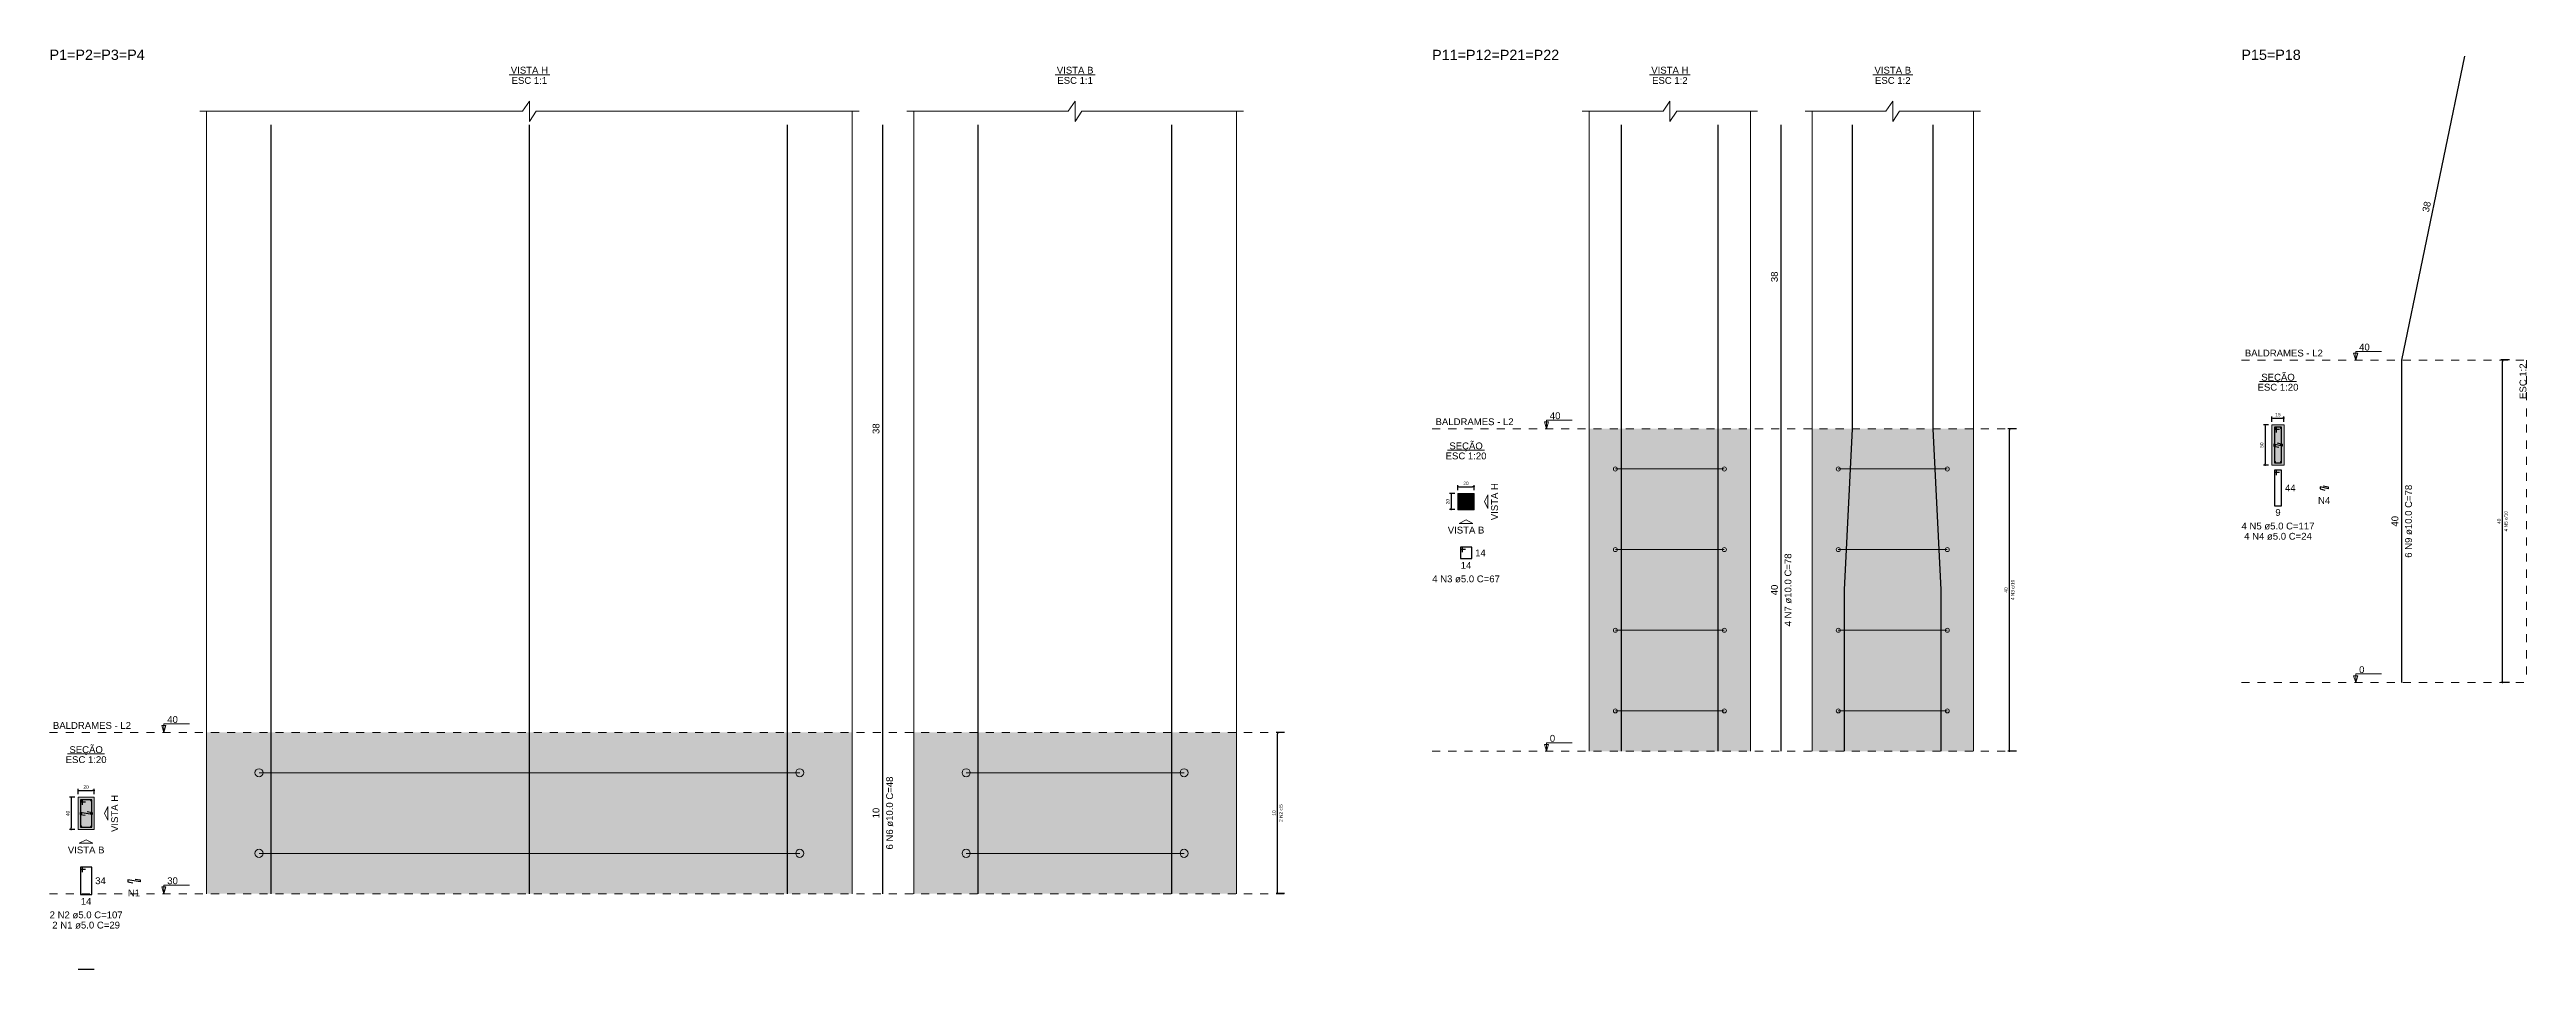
# Model space of a CAD drawing. Header units: millimetres. Extents: x 180 to 11148, y -1598 to 1045.
# Drawn here: x 1037.44 to 1068.13, y -47.31 to -35.9 of the extents above; entities that cross this region are included whole.
import ezdxf

# ---------------------------------------------------------------- set-up
doc = ezdxf.new("R2010")
doc.units = ezdxf.units.MM
doc.header["$MEASUREMENT"] = 0
doc.linetypes.add('DOT2', pattern=[3.175, 0, -3.175])
for name, color, linetype, lineweight in [('Descrição da armadura', 7, 'Continuous', 5), ('DT-Barras na forma', 2, 'Continuous', 30), ('DT-Barras no corte', 5, 'Continuous', 5), ('DT-Barras rebatidas', 2, 'Continuous', 30), ('DT-Cotas', 9, 'Continuous', 5), ('DT-Estribos na forma', 5, 'Continuous', 5), ('DT-Forma', 5, 'Continuous', 5), ('DT-Hachura seção pilares', 252, 'Continuous', 5), ('DT-Hachura vista pilares', 252, 'Continuous', 5), ('DT-Pontilhado', 9, 'DOT2', 5), ('DT-Textos', 7, 'Continuous', 5), ('DT-Título', 3, 'Continuous', 20), ('Textos armaduras', 7, 'Continuous', 5)]:
    doc.layers.add(name, color=color, linetype=linetype, lineweight=lineweight)
doc.styles.add('Arial', font='arial.ttf')
doc.dimstyles.new('UM_1.000000', dxfattribs={"dimtxt": 0.18, "dimasz": 0.1, "dimexe": 0.1, "dimexo": 0.2, "dimgap": 0, "dimtad": 1, "dimtih": 1, "dimtoh": 1, "dimdec": 1, "dimzin": 0, "dimdsep": 46, "dimtxsty": 'Standard', "dimcen": 0.09, "dimdle": 0.1, "dimadec": 1, "dimazin": 2, "dimtfac": 1, "dimtdec": 4, "dimtofl": 0, "dimtmove": 0, "dimatfit": 3, "dimfxl": 1, "dimtolj": 1, "dimarcsym": 0})
doc.dimstyles.new('UM_2.000000', dxfattribs={"dimtxt": 0.18, "dimasz": 0.1, "dimexe": 0.1, "dimexo": 0.2, "dimgap": 0, "dimtad": 1, "dimtih": 1, "dimtoh": 1, "dimdec": 1, "dimlfac": 2, "dimzin": 0, "dimdsep": 46, "dimtxsty": 'Standard', "dimcen": 0.09, "dimdle": 0.1, "dimadec": 1, "dimazin": 2, "dimtfac": 1, "dimtdec": 4, "dimtofl": 0, "dimtmove": 0, "dimatfit": 3, "dimfxl": 1, "dimtolj": 1, "dimarcsym": 0})
doc.dimstyles.new('UM_20.000000', dxfattribs={"dimtxt": 0.18, "dimasz": 0.1, "dimexe": 0.1, "dimexo": 0.2, "dimgap": 0, "dimtad": 1, "dimtih": 1, "dimtoh": 1, "dimdec": 1, "dimlfac": 20, "dimzin": 0, "dimdsep": 46, "dimtxsty": 'Standard', "dimcen": 0.09, "dimdle": 0.1, "dimadec": 1, "dimazin": 2, "dimtfac": 1, "dimtdec": 4, "dimtofl": 0, "dimtmove": 0, "dimatfit": 3, "dimfxl": 1, "dimtolj": 1, "dimarcsym": 0})

# ---------------------------------------------------------------- blocks, each defined once
blk = doc.blocks.new('_Dot')
at = {"color": 0, "linetype": 'ByBlock', "lineweight": -2}
blk.add_line((-0.5, 0), (-1, 0), dxfattribs=at)
at = {"color": 0, "linetype": 'ByBlock', "const_width": 0.5}
blk.add_lwpolyline([(-0.25, 0, 1), (0.25, 0, 1)], format="xyb", close=True, dxfattribs=at)
blk = doc.blocks.new('*D866')
at = {"layer": 'Defpoints', "color": 0, "transparency": 16777216}
for p in [(1026.48, -1.53), (1026.06, -3.53), (1026.48, -3.53)]:
    blk.add_point(p, dxfattribs=at)
at = {"layer": 'DT-Cotas', "color": 0, "lineweight": -2, "transparency": 16777216}
for p, q in [((1026.28, -1.53), (1025.96, -1.53)), ((1026.06, -1.63), (1026.06, -3.43)), ((1026.28, -3.53), (1025.96, -3.53))]:
    blk.add_line(p, q, dxfattribs=at)
at = {"layer": 'DT-Cotas', "color": 0, "lineweight": -2, "transparency": 16777216, "xscale": 0.1000000014901161, "yscale": 0.1000000014901161, "zscale": 0.1000000014901161}
for p, rotation in [((1026.06, -1.53), 90), ((1026.06, -3.53), 270)]:
    blk.add_blockref('_Dot', p, dxfattribs=dict(at, rotation=rotation))
at = {"layer": 'DT-Cotas', "transparency": 16777216, "insert": (1025.85, -2.53), "char_height": 0.212, "attachment_point": 5, "rotation": 90, "style": 'Arial'}
blk.add_mtext('\\A1;40', dxfattribs=at)
blk = doc.blocks.new('*D867')
at = {"layer": 'Defpoints', "color": 0, "transparency": 16777216}
for p in [(1026.48, -1.53), (1027.48, -1.1), (1027.48, -1.53)]:
    blk.add_point(p, dxfattribs=at)
at = {"layer": 'DT-Cotas', "color": 0, "lineweight": -2, "transparency": 16777216}
for p, q in [((1026.48, -1.33), (1026.48, -1)), ((1026.58, -1.1), (1027.38, -1.1)), ((1027.48, -1.33), (1027.48, -1))]:
    blk.add_line(p, q, dxfattribs=at)
at = {"layer": 'DT-Cotas', "color": 0, "lineweight": -2, "transparency": 16777216, "xscale": 0.1000000014901161, "yscale": 0.1000000014901161, "zscale": 0.1000000014901161, "rotation": 180}
blk.add_blockref('_Dot', (1026.48, -1.1), dxfattribs=at)
at = {"layer": 'DT-Cotas', "color": 0, "lineweight": -2, "transparency": 16777216, "xscale": 0.1000000014901161, "yscale": 0.1000000014901161, "zscale": 0.1000000014901161}
blk.add_blockref('_Dot', (1027.48, -1.1), dxfattribs=at)
at = {"layer": 'DT-Cotas', "transparency": 16777216, "insert": (1026.98, -0.89), "char_height": 0.212, "attachment_point": 5, "rotation": 0.0057, "style": 'Arial'}
blk.add_mtext('\\A1;20', dxfattribs=at)
blk = doc.blocks.new('*D864')
at = {"layer": 'Defpoints', "color": 0, "transparency": 16777216}
for p in [(1100.8, 2.5), (1101.43, 2.5), (1101.43, -7.5)]:
    blk.add_point(p, dxfattribs=at)
at = {"layer": 'DT-Cotas', "color": 0, "lineweight": -2, "transparency": 16777216}
for p, q in [((1101.23, 2.5), (1100.7, 2.5)), ((1100.8, -7.4), (1100.8, 2.4)), ((1101.23, -7.5), (1100.7, -7.5))]:
    blk.add_line(p, q, dxfattribs=at)
at = {"layer": 'DT-Cotas', "color": 0, "lineweight": -2, "transparency": 16777216, "xscale": 0.1000000014901161, "yscale": 0.1000000014901161, "zscale": 0.1000000014901161}
for p, rotation in [((1100.8, 2.5), 90), ((1100.8, -7.5), 270)]:
    blk.add_blockref('_Dot', p, dxfattribs=dict(at, rotation=rotation))
blk = doc.blocks.new('*D865')
at = {"layer": 'Defpoints', "color": 0, "transparency": 16777216}
for p in [(1100.8, 2.5), (1101.43, 2.5), (1101.43, -7.5)]:
    blk.add_point(p, dxfattribs=at)
at = {"layer": 'DT-Cotas', "color": 0, "lineweight": -2, "transparency": 16777216}
for p, q in [((1101.23, 2.5), (1100.7, 2.5)), ((1100.8, -7.4), (1100.8, 2.4)), ((1101.23, -7.5), (1100.7, -7.5))]:
    blk.add_line(p, q, dxfattribs=at)
at = {"layer": 'DT-Cotas', "color": 0, "lineweight": -2, "transparency": 16777216, "xscale": 0.1000000014901161, "yscale": 0.1000000014901161, "zscale": 0.1000000014901161}
for p, rotation in [((1100.8, 2.5), 90), ((1100.8, -7.5), 270)]:
    blk.add_blockref('_Dot', p, dxfattribs=dict(at, rotation=rotation))
blk = doc.blocks.new('*D869')
at = {"layer": 'Defpoints', "color": 0, "transparency": 16777216}
for p in [(1103.53, 17.31), (1103.11, 16.31), (1103.53, 16.31)]:
    blk.add_point(p, dxfattribs=at)
at = {"layer": 'DT-Cotas', "color": 0, "lineweight": -2, "transparency": 16777216}
for p, q in [((1103.33, 17.31), (1103.01, 17.31)), ((1103.11, 17.21), (1103.11, 16.41)), ((1103.33, 16.31), (1103.01, 16.31))]:
    blk.add_line(p, q, dxfattribs=at)
at = {"layer": 'DT-Cotas', "color": 0, "lineweight": -2, "transparency": 16777216, "xscale": 0.1000000014901161, "yscale": 0.1000000014901161, "zscale": 0.1000000014901161}
for p, rotation in [((1103.11, 17.31), 90), ((1103.11, 16.31), 270)]:
    blk.add_blockref('_Dot', p, dxfattribs=dict(at, rotation=rotation))
at = {"layer": 'DT-Cotas', "transparency": 16777216, "insert": (1102.9, 16.81), "char_height": 0.212, "attachment_point": 5, "rotation": 90, "style": 'Arial'}
blk.add_mtext('\\A1;20', dxfattribs=at)
blk = doc.blocks.new('*D870')
at = {"layer": 'Defpoints', "color": 0, "transparency": 16777216}
for p in [(1103.53, 17.31), (1104.53, 17.73), (1104.53, 17.31)]:
    blk.add_point(p, dxfattribs=at)
at = {"layer": 'DT-Cotas', "color": 0, "lineweight": -2, "transparency": 16777216}
for p, q in [((1103.53, 17.51), (1103.53, 17.83)), ((1103.63, 17.73), (1104.43, 17.73)), ((1104.53, 17.51), (1104.53, 17.83))]:
    blk.add_line(p, q, dxfattribs=at)
at = {"layer": 'DT-Cotas', "color": 0, "lineweight": -2, "transparency": 16777216, "xscale": 0.1000000014901161, "yscale": 0.1000000014901161, "zscale": 0.1000000014901161, "rotation": 180}
blk.add_blockref('_Dot', (1103.53, 17.73), dxfattribs=at)
at = {"layer": 'DT-Cotas', "color": 0, "lineweight": -2, "transparency": 16777216, "xscale": 0.1000000014901161, "yscale": 0.1000000014901161, "zscale": 0.1000000014901161}
blk.add_blockref('_Dot', (1104.53, 17.73), dxfattribs=at)
at = {"layer": 'DT-Cotas', "transparency": 16777216, "insert": (1104.03, 17.94), "char_height": 0.212, "attachment_point": 5, "rotation": 0.0057, "style": 'Arial'}
blk.add_mtext('\\A1;20', dxfattribs=at)
blk = doc.blocks.new('*D871')
at = {"layer": 'Defpoints', "color": 0, "transparency": 16777216}
for p in [(1137.7, 21.33), (1138.33, 21.33), (1138.33, 1.33)]:
    blk.add_point(p, dxfattribs=at)
at = {"layer": 'DT-Cotas', "color": 0, "lineweight": -2, "transparency": 16777216}
for p, q in [((1138.13, 21.33), (1137.6, 21.33)), ((1137.7, 1.43), (1137.7, 21.23)), ((1138.13, 1.33), (1137.6, 1.33))]:
    blk.add_line(p, q, dxfattribs=at)
at = {"layer": 'DT-Cotas', "color": 0, "lineweight": -2, "transparency": 16777216, "xscale": 0.1000000014901161, "yscale": 0.1000000014901161, "zscale": 0.1000000014901161}
for p, rotation in [((1137.7, 21.33), 90), ((1137.7, 1.33), 270)]:
    blk.add_blockref('_Dot', p, dxfattribs=dict(at, rotation=rotation))
blk = doc.blocks.new('*D873')
at = {"layer": 'Defpoints', "color": 0, "transparency": 16777216}
for p in [(1140.52, 21.56), (1140.1, 19.06), (1140.52, 19.06)]:
    blk.add_point(p, dxfattribs=at)
at = {"layer": 'DT-Cotas', "color": 0, "lineweight": -2, "transparency": 16777216}
for p, q in [((1140.32, 21.56), (1140, 21.56)), ((1140.1, 21.46), (1140.1, 19.16)), ((1140.32, 19.06), (1140, 19.06))]:
    blk.add_line(p, q, dxfattribs=at)
at = {"layer": 'DT-Cotas', "color": 0, "lineweight": -2, "transparency": 16777216, "xscale": 0.1000000014901161, "yscale": 0.1000000014901161, "zscale": 0.1000000014901161}
for p, rotation in [((1140.1, 21.56), 90), ((1140.1, 19.06), 270)]:
    blk.add_blockref('_Dot', p, dxfattribs=dict(at, rotation=rotation))
at = {"layer": 'DT-Cotas', "transparency": 16777216, "insert": (1139.89, 20.31), "char_height": 0.212, "attachment_point": 5, "rotation": 90, "style": 'Arial'}
blk.add_mtext('\\A1;50', dxfattribs=at)
blk = doc.blocks.new('*D874')
at = {"layer": 'Defpoints', "color": 0, "transparency": 16777216}
for p in [(1140.52, 21.56), (1141.27, 21.99), (1141.27, 21.56)]:
    blk.add_point(p, dxfattribs=at)
at = {"layer": 'DT-Cotas', "color": 0, "lineweight": -2, "transparency": 16777216}
for p, q in [((1140.52, 21.76), (1140.52, 22.09)), ((1140.62, 21.99), (1141.17, 21.99)), ((1141.27, 21.76), (1141.27, 22.09))]:
    blk.add_line(p, q, dxfattribs=at)
at = {"layer": 'DT-Cotas', "color": 0, "lineweight": -2, "transparency": 16777216, "xscale": 0.1000000014901161, "yscale": 0.1000000014901161, "zscale": 0.1000000014901161, "rotation": 180}
blk.add_blockref('_Dot', (1140.52, 21.99), dxfattribs=at)
at = {"layer": 'DT-Cotas', "color": 0, "lineweight": -2, "transparency": 16777216, "xscale": 0.1000000014901161, "yscale": 0.1000000014901161, "zscale": 0.1000000014901161}
blk.add_blockref('_Dot', (1141.27, 21.99), dxfattribs=at)
at = {"layer": 'DT-Cotas', "transparency": 16777216, "insert": (1140.9, 22.2), "char_height": 0.212, "attachment_point": 5, "rotation": 0.0057, "style": 'Arial'}
blk.add_mtext('\\A1;15', dxfattribs=at)
blk = doc.blocks.new('*D875')
at = {"layer": 'Defpoints', "color": 0, "transparency": 16777216}
for p in [(1154.81, 25.59), (1155.44, 25.59), (1155.44, 5.59)]:
    blk.add_point(p, dxfattribs=at)
at = {"layer": 'DT-Cotas', "color": 0, "lineweight": -2, "transparency": 16777216}
for p, q in [((1155.24, 25.59), (1154.71, 25.59)), ((1154.81, 5.69), (1154.81, 25.49)), ((1155.24, 5.59), (1154.71, 5.59))]:
    blk.add_line(p, q, dxfattribs=at)
at = {"layer": 'DT-Cotas', "color": 0, "lineweight": -2, "transparency": 16777216, "xscale": 0.1000000014901161, "yscale": 0.1000000014901161, "zscale": 0.1000000014901161}
for p, rotation in [((1154.81, 25.59), 90), ((1154.81, 5.59), 270)]:
    blk.add_blockref('_Dot', p, dxfattribs=dict(at, rotation=rotation))
blk = doc.blocks.new('*D876')
at = {"layer": 'Defpoints', "color": 0, "transparency": 16777216}
for p in [(1154.81, 25.59), (1155.44, 25.59), (1155.44, 5.59)]:
    blk.add_point(p, dxfattribs=at)
at = {"layer": 'DT-Cotas', "color": 0, "lineweight": -2, "transparency": 16777216}
for p, q in [((1155.24, 25.59), (1154.71, 25.59)), ((1154.81, 5.69), (1154.81, 25.49)), ((1155.24, 5.59), (1154.71, 5.59))]:
    blk.add_line(p, q, dxfattribs=at)
at = {"layer": 'DT-Cotas', "color": 0, "lineweight": -2, "transparency": 16777216, "xscale": 0.1000000014901161, "yscale": 0.1000000014901161, "zscale": 0.1000000014901161}
for p, rotation in [((1154.81, 25.59), 90), ((1154.81, 5.59), 270)]:
    blk.add_blockref('_Dot', p, dxfattribs=dict(at, rotation=rotation))
blk = doc.blocks.new('A$Cabc83545')
at = {"layer": 'DT-Hachura seção pilares', "linetype": 'Continuous'}
blk.add_hatch(color=256, dxfattribs=at).paths.add_polyline_path([(4.0347, 6.1478), (4.0347, 6.1478), (5.0347, 6.1478), (5.0347, 8.1478), (4.0347, 8.1478), (4.0347, 6.1478)])
at = {"layer": 'DT-Hachura vista pilares', "linetype": 'Continuous'}
for points in [[(11.9955, 2.172), (11.9955, 12.172), (51.9955, 12.172), (51.9955, 2.172), (11.9955, 2.172)], [(55.8079, 2.172), (55.8079, 12.172), (75.8079, 12.172), (75.8079, 2.172), (55.8079, 2.172)]]:
    blk.add_hatch(color=256, dxfattribs=at).paths.add_polyline_path(points)
at = {"layer": 'DT-Barras na forma'}
for points in [[(15.9955, 2.172), (15.9955, 12.172), (15.9955, 49.8405)], [(31.9955, 2.172), (31.9955, 12.172), (31.9955, 49.8405)], [(47.9955, 2.172), (47.9955, 12.172), (47.9955, 49.8405)], [(59.8079, 2.172), (59.8079, 12.172), (59.8079, 49.8405)], [(71.8079, 2.172), (71.8079, 12.172), (71.8079, 49.8405)], [(4.3097, 7.6853), (4.3097, 7.9978), (4.1847, 7.9978), (4.1847, 6.2978), (4.8847, 6.2978), (4.8847, 7.9978), (4.1847, 7.9978), (4.1847, 7.8728), (4.4972, 7.8728)], [(4.6015, 7.2617), (4.9097, 7.2103), (4.9097, 7.0853), (4.1597, 7.2103), (4.1597, 7.0853), (4.468, 7.0339)]]:
    blk.add_lwpolyline(points, dxfattribs=at)
at = {"layer": 'DT-Barras no corte'}
for centre in [(4.2347, 7.9478), (4.8347, 7.9478), (4.2347, 7.1478), (4.2347, 6.3478), (4.8347, 7.1478), (4.8347, 6.3478)]:
    blk.add_circle(centre, 0.025, dxfattribs=at)
at = {"layer": 'DT-Barras rebatidas'}
for p, q in [((53.9017, 12.172), (53.9017, 49.8405)), ((53.9017, 2.172), (53.9017, 12.172)), ((4.3097, 3.818), (4.1847, 3.818)), ((4.1847, 3.818), (4.1847, 2.118)), ((4.8847, 3.818), (4.1847, 3.818)), ((4.1847, 3.818), (4.1847, 3.693)), ((4.1847, 3.693), (4.4972, 3.693)), ((4.3097, 3.5055), (4.3097, 3.818)), ((4.8847, 2.118), (4.8847, 3.818)), ((7.5658, 3.0819), (7.874, 3.0305)), ((4.1847, 2.118), (4.8847, 2.118)), ((7.874, 2.9055), (7.124, 3.0305)), ((7.124, 3.0305), (7.124, 2.9055)), ((7.124, 2.9055), (7.4323, 2.8541)), ((7.874, 3.0305), (7.874, 2.9055))]:
    blk.add_line(p, q, dxfattribs=at)
at = {"layer": 'DT-Cotas'}
for points in [[(11.5719, 50.6877), (31.5719, 50.6877), (31.9955, 51.3231), (31.9955, 50.0523), (32.4191, 50.6877), (52.4191, 50.6877)], [(55.3843, 50.6877), (65.3843, 50.6877), (65.8079, 51.3231), (65.8079, 50.0523), (66.2315, 50.6877), (76.2315, 50.6877)]]:
    blk.add_lwpolyline(points, dxfattribs=at)
at = {"layer": 'DT-Estribos na forma'}
for p, q in [((15.2455, 9.672), (48.7455, 9.672)), ((59.0579, 9.672), (72.5579, 9.672)), ((15.2455, 4.672), (48.7455, 4.672)), ((59.0579, 4.672), (72.5579, 4.672))]:
    blk.add_line(p, q, dxfattribs=at)
for centre in [(15.2455, 9.672), (48.7455, 9.672), (59.0579, 9.672), (72.5579, 9.672), (15.2455, 4.672), (48.7455, 4.672), (59.0579, 4.672), (72.5579, 4.672)]:
    blk.add_circle(centre, 0.25, dxfattribs=at)
at = {"layer": 'DT-Forma'}
for p, q in [((11.9955, 12.172), (11.9955, 50.6877)), ((51.9955, 12.172), (51.9955, 50.6877)), ((55.8079, 12.172), (55.8079, 50.6877)), ((75.8079, 12.172), (75.8079, 50.6877)), ((11.9955, 2.172), (11.9955, 12.172)), ((51.9955, 2.172), (51.9955, 12.172)), ((55.8079, 2.172), (55.8079, 12.172)), ((75.8079, 2.172), (75.8079, 12.172))]:
    blk.add_line(p, q, dxfattribs=at)
blk.add_lwpolyline([(4.0347, 6.1478), (5.0347, 6.1478), (5.0347, 8.1478), (4.0347, 8.1478), (4.0347, 6.1478)], close=True, dxfattribs=at)
at = {"layer": 'DT-Pontilhado', "ltscale": 0.05}
for p, q in [((2.2674, 12.172), (78.9849, 12.172)), ((2.2674, 2.172), (78.9849, 2.172))]:
    blk.add_line(p, q, dxfattribs=at)
at = {"layer": 'DT-Textos'}
for p, q in [((30.7358, 52.954), (33.2552, 52.954)), ((64.5646, 52.954), (67.0513, 52.954)), ((3.3903, 10.8377), (5.6792, 10.8377))]:
    blk.add_line(p, q, dxfattribs=at)
for points in [[(9.348, 12.172), (9.4751, 12.5956), (9.2209, 12.5956), (9.348, 12.172), (9.348, 12.7015), (10.9365, 12.7015)], [(9.348, 2.172), (9.4751, 2.5956), (9.2209, 2.5956), (9.348, 2.172), (9.348, 2.7015), (10.9365, 2.7015)]]:
    blk.add_lwpolyline(points, dxfattribs=at)
for points in [[(5.8819, 7.1478), (5.8819, 6.7242), (5.6701, 7.1478), (5.8819, 7.5714), (5.8819, 7.1478)], [(4.5347, 5.3006), (4.1111, 5.3006), (4.5347, 5.5124), (4.9583, 5.3006), (4.5347, 5.3006)]]:
    blk.add_lwpolyline(points, close=True, dxfattribs=at)
at = {"layer": 'Descrição da armadura', "linetype": 'Continuous', "attachment_point": 8, "rotation": 90, "line_spacing_factor": 0.798, "style": 'Arial'}
for s, insert, char_height, width in [('6 N6 ø10.0 C=48', (54.5371, 7.172), 0.4236, 9.069495), ('2 N2 c/5', (78.6672, 7.172), 0.2118, 2.209436)]:
    blk.add_mtext(s, dxfattribs=dict(at, insert=insert, char_height=char_height, width=width))
at = {"layer": 'Descrição da armadura', "linetype": 'Continuous', "char_height": 0.4236, "attachment_point": 8, "line_spacing_factor": 0.798, "style": 'Arial'}
for s, insert, width in [('N1', (7.499, 2.0069), 1.516797), ('2 N2 ø5.0 C=107', (4.5347, 0.6354), 9.069495), ('2 N1 ø5.0 C=29', (4.5347, 0), 7.832061)]:
    blk.add_mtext(s, dxfattribs=dict(at, insert=insert, width=width))
at = {"layer": 'DT-Cotas', "linetype": 'Continuous', "insert": (78.2436, 7.172), "char_height": 0.2118, "width": 0.659905, "attachment_point": 8, "rotation": 90, "line_spacing_factor": 0.798, "style": 'Arial'}
blk.add_mtext('10', dxfattribs=at)
at = {"layer": 'DT-Textos', "linetype": 'Continuous', "char_height": 0.4236, "line_spacing_factor": 0.798, "style": 'Arial'}
for s, insert, width, attachment_point in [('VISTA H', (31.9955, 53.0175), 4.298326, 8), ('ESC 1:1', (31.9955, 52.3821), 4.115407, 8), ('VISTA B', (65.8079, 53.0175), 4.237353, 8), ('ESC 1:1', (65.8079, 52.3821), 4.115407, 8), ('BALDRAMES - L2', (2.4792, 12.3838), 9.02778, 7), ('SEÇÃO', (4.5344, 10.7611), 3.868817, 8), ('ESC 1:20', (4.5347, 10.2658), 4.729993, 8), ('VISTA B', (4.5347, 4.6652), 4.237353, 8)]:
    blk.add_mtext(s, dxfattribs=dict(at, insert=insert, width=width, attachment_point=attachment_point))
at = {"layer": 'DT-Textos', "char_height": 0.4236, "width": 1.229172, "attachment_point": 7, "line_spacing_factor": 0.798, "style": 'Arial'}
for s, insert in [('40', (9.5598, 12.7544)), ('30', (9.5598, 2.7544))]:
    blk.add_mtext(s, dxfattribs=dict(at, insert=insert))
at = {"layer": 'DT-Textos', "linetype": 'Continuous', "insert": (6.5173, 7.1478), "char_height": 0.4236, "width": 4.298326, "attachment_point": 8, "rotation": 90, "line_spacing_factor": 0.798, "style": 'Arial'}
blk.add_mtext('VISTA H', dxfattribs=at)
at = {"layer": 'DT-Título', "linetype": 'Continuous', "insert": (2.2674, 53.8647), "char_height": 0.6354, "width": 12.237765, "attachment_point": 7, "line_spacing_factor": 0.798, "style": 'Arial'}
blk.add_mtext('P1=P2=P3=P4', dxfattribs=at)
at = {"layer": 'Textos armaduras', "linetype": 'Continuous', "char_height": 0.4236, "width": 1.31981, "attachment_point": 7, "rotation": 90, "line_spacing_factor": 0.798, "style": 'Arial'}
for s, insert in [('38', (53.6899, 30.6763)), ('10', (53.6899, 6.842))]:
    blk.add_mtext(s, dxfattribs=dict(at, insert=insert))
at = {"layer": 'Textos armaduras', "linetype": 'Continuous', "char_height": 0.4236, "width": 1.31981, "attachment_point": 7, "line_spacing_factor": 0.798, "style": 'Arial'}
for s, insert in [('34', (5.0965, 2.7562)), ('14', (4.2048, 1.4826))]:
    blk.add_mtext(s, dxfattribs=dict(at, insert=insert))
at = {"layer": 'DT-Cotas'}
for override, picture, middle in [({"dimtxt": 0.4236, "dimasz": 0.1, "dimexe": 0.1, "dimexo": 0.2, "dimtad": 1, "dimtih": 0, "dimtoh": 0, "dimdec": 1, "dimlfac": 1, "dimzin": 8, "dimtxsty": 'Arial', "dimblk": 'Dot', "dimblk1": 'Dot', "dimblk2": 'Dot', "dimsah": 1, "dimdle": 0.1, "dimse1": 0, "dimse2": 0, "dimclrt": 256, "dimadec": 1, "dimazin": 3, "dimtmove": 2, "dimldrblk": 'Dot'}, '*D865', (77.9259, 7.172)), ({"dimtxt": 0.2118, "dimasz": 0.1, "dimexe": 0.1, "dimexo": 0.2, "dimtad": 1, "dimtih": 0, "dimtoh": 0, "dimdec": 1, "dimlfac": 1, "dimzin": 8, "dimtxsty": 'Arial', "dimblk": 'Dot', "dimblk1": 'Dot', "dimblk2": 'Dot', "dimsah": 1, "dimdle": 0.1, "dimse1": 0, "dimse2": 0, "dimclrt": 256, "dimadec": 1, "dimazin": 3, "dimtmove": 2, "dimldrblk": 'Dot'}, '*D864', (78.1377, 7.172))]:
    dim = blk.add_linear_dim(base=(78.3495, 12.172), p1=(78.9849, 2.172), p2=(78.9849, 12.172), angle=90, text=' ', dimstyle='UM_1.000000', override=override, dxfattribs=at)
    dim.commit()
    dim.dimension.update_dxf_attribs({"geometry": picture, "text_midpoint": middle, "dimtype": 128, "text_rotation": 90, "insert": (-1022.4466, 9.6761)})
dim = blk.add_linear_dim(base=(3.6111, 6.1478), p1=(4.0347, 8.1478), p2=(4.0347, 6.1478), angle=90, dimstyle='UM_20.000000', override={"dimtxt": 0.2118, "dimasz": 0.1, "dimexe": 0.1, "dimexo": 0.2, "dimtad": 1, "dimtih": 0, "dimtoh": 0, "dimdec": 1, "dimlfac": 20, "dimzin": 8, "dimtxsty": 'Arial', "dimblk": 'Dot', "dimblk1": 'Dot', "dimblk2": 'Dot', "dimsah": 1, "dimdle": 0.1, "dimse1": 0, "dimse2": 0, "dimclrt": 256, "dimadec": 1, "dimazin": 3, "dimtmove": 2, "dimldrblk": 'Dot'}, dxfattribs=at)
dim.commit()
dim.dimension.update_dxf_attribs({"geometry": '*D866', "text_midpoint": (3.3993, 7.1478), "dimtype": 128, "text_rotation": 90, "insert": (-1022.4466, 9.6761)})
dim = blk.add_linear_dim(base=(5.0347, 8.5714), p1=(4.0347, 8.1478), p2=(5.0347, 8.1478), dimstyle='UM_20.000000', override={"dimtxt": 0.2118, "dimasz": 0.1, "dimexe": 0.1, "dimexo": 0.2, "dimtad": 1, "dimtih": 0, "dimtoh": 0, "dimdec": 1, "dimlfac": 20, "dimzin": 8, "dimtxsty": 'Arial', "dimblk": 'Dot', "dimblk1": 'Dot', "dimblk2": 'Dot', "dimsah": 1, "dimdle": 0.1, "dimse1": 0, "dimse2": 0, "dimclrt": 256, "dimadec": 1, "dimazin": 3, "dimtmove": 2, "dimldrblk": 'Dot'}, dxfattribs=at)
dim.commit()
dim.dimension.update_dxf_attribs({"geometry": '*D867', "text_midpoint": (4.5347, 8.7832), "dimtype": 128, "text_rotation": 0.00573, "insert": (-1022.4466, 9.6761)})
blk = doc.blocks.new('A$C3b2ab485')
at = {"layer": 'DT-Hachura seção pilares', "linetype": 'Continuous'}
blk.add_hatch(color=256, dxfattribs=at).paths.add_polyline_path([(3.7048, 15.0008), (3.7048, 15.0008), (4.7048, 15.0008), (4.7048, 16.0008), (3.7048, 16.0008), (3.7048, 15.0008)])
at = {"layer": 'DT-Hachura vista pilares', "linetype": 'Continuous'}
for points in [[(11.8305, 0.025), (11.8305, 20.025), (21.8305, 20.025), (21.8305, 0.025), (11.8305, 0.025)], [(25.6429, 0.025), (25.6429, 20.025), (35.6429, 20.025), (35.6429, 0.025), (25.6429, 0.025)]]:
    blk.add_hatch(color=256, dxfattribs=at).paths.add_polyline_path(points)
at = {"layer": 'DT-Barras na forma'}
for points in [[(13.8305, 0.025), (13.8305, 10.025), (13.8305, 20.025), (13.8305, 38.8593)], [(19.8305, 0.025), (19.8305, 10.025), (19.8305, 20.025), (19.8305, 38.8593)], [(27.6429, 0.025), (27.6429, 10.025), (28.1429, 20.025), (28.1429, 38.8593)], [(33.6429, 0.025), (33.6429, 10.025), (33.1429, 20.025), (33.1429, 38.8593)], [(3.9798, 15.5383), (3.9798, 15.8508), (3.8548, 15.8508), (3.8548, 15.1508), (4.5548, 15.1508), (4.5548, 15.8508), (3.8548, 15.8508), (3.8548, 15.7258), (4.1673, 15.7258)]]:
    blk.add_lwpolyline(points, dxfattribs=at)
at = {"layer": 'DT-Barras no corte'}
for centre in [(3.9048, 15.8008), (4.5048, 15.8008), (3.9048, 15.2008), (4.5048, 15.2008)]:
    blk.add_circle(centre, 0.025, dxfattribs=at)
at = {"layer": 'DT-Barras rebatidas'}
for p, q in [((23.7367, 20.025), (23.7367, 38.8593)), ((23.7367, 0.025), (23.7367, 20.025)), ((3.9798, 12.671), (3.8548, 12.671)), ((3.8548, 12.671), (3.8548, 11.971)), ((4.5548, 12.671), (3.8548, 12.671)), ((3.8548, 12.671), (3.8548, 12.546)), ((3.8548, 12.546), (4.1673, 12.546)), ((3.9798, 12.3585), (3.9798, 12.671)), ((4.5548, 11.971), (4.5548, 12.671)), ((3.8548, 11.971), (4.5548, 11.971))]:
    blk.add_line(p, q, dxfattribs=at)
at = {"layer": 'DT-Cotas'}
for points in [[(11.4069, 39.7065), (16.4069, 39.7065), (16.8305, 40.3419), (16.8305, 39.0711), (17.2541, 39.7065), (22.2541, 39.7065)], [(25.2193, 39.7065), (30.2193, 39.7065), (30.6429, 40.3419), (30.6429, 39.0711), (31.0665, 39.7065), (36.0665, 39.7065)]]:
    blk.add_lwpolyline(points, dxfattribs=at)
at = {"layer": 'DT-Estribos na forma'}
for p, q in [((13.4555, 17.525), (20.2055, 17.525)), ((27.2679, 17.525), (34.0179, 17.525)), ((13.4555, 12.525), (20.2055, 12.525)), ((27.2679, 12.525), (34.0179, 12.525)), ((13.4555, 7.525), (20.2055, 7.525)), ((27.2679, 7.525), (34.0179, 7.525)), ((13.4555, 2.525), (20.2055, 2.525)), ((27.2679, 2.525), (34.0179, 2.525))]:
    blk.add_line(p, q, dxfattribs=at)
for centre in [(13.4555, 17.525), (20.2055, 17.525), (27.2679, 17.525), (34.0179, 17.525), (13.4555, 12.525), (20.2055, 12.525), (27.2679, 12.525), (34.0179, 12.525), (13.4555, 7.525), (20.2055, 7.525), (27.2679, 7.525), (34.0179, 7.525), (13.4555, 2.525), (20.2055, 2.525), (27.2679, 2.525), (34.0179, 2.525)]:
    blk.add_circle(centre, 0.125, dxfattribs=at)
at = {"layer": 'DT-Forma'}
for p, q in [((11.8305, 20.025), (11.8305, 39.7065)), ((21.8305, 20.025), (21.8305, 39.7065)), ((25.6429, 20.025), (25.6429, 39.7065)), ((35.6429, 20.025), (35.6429, 39.7065)), ((11.8305, 0.025), (11.8305, 20.025)), ((21.8305, 0.025), (21.8305, 20.025)), ((25.6429, 0.025), (25.6429, 20.025)), ((35.6429, 0.025), (35.6429, 20.025))]:
    blk.add_line(p, q, dxfattribs=at)
blk.add_lwpolyline([(3.7048, 15.0008), (4.7048, 15.0008), (4.7048, 16.0008), (3.7048, 16.0008), (3.7048, 15.0008)], close=True, dxfattribs=at)
at = {"layer": 'DT-Pontilhado', "ltscale": 0.05}
for p, q in [((2.1024, 20.025), (38.1845, 20.025)), ((2.1024, 0.025), (38.1845, 0.025))]:
    blk.add_line(p, q, dxfattribs=at)
at = {"layer": 'DT-Textos'}
for p, q in [((15.5708, 41.9727), (18.0903, 41.9727)), ((29.3996, 41.9727), (31.8863, 41.9727)), ((3.0604, 18.6907), (5.3492, 18.6907))]:
    blk.add_line(p, q, dxfattribs=at)
for points in [[(9.183, 20.025), (9.3101, 20.4486), (9.056, 20.4486), (9.183, 20.025), (9.183, 20.5545), (10.7715, 20.5545)], [(9.183, 0.025), (9.3101, 0.4486), (9.056, 0.4486), (9.183, 0.025), (9.183, 0.5545), (10.7715, 0.5545)]]:
    blk.add_lwpolyline(points, dxfattribs=at)
for points in [[(5.552, 15.5008), (5.552, 15.0772), (5.3402, 15.5008), (5.552, 15.9244), (5.552, 15.5008)], [(4.2048, 14.1536), (3.7812, 14.1536), (4.2048, 14.3654), (4.6284, 14.1536), (4.2048, 14.1536)]]:
    blk.add_lwpolyline(points, close=True, dxfattribs=at)
at = {"layer": 'Descrição da armadura', "linetype": 'Continuous', "insert": (4.2048, 10.4884), "char_height": 0.4236, "width": 8.40959, "attachment_point": 8, "line_spacing_factor": 0.798, "style": 'Arial'}
blk.add_mtext('4 N3 ø5.0 C=67', dxfattribs=at)
at = {"layer": 'Descrição da armadura', "linetype": 'Continuous', "attachment_point": 8, "rotation": 90, "line_spacing_factor": 0.798, "style": 'Arial'}
for s, insert, char_height, width in [('4 N7 ø10.0 C=78', (24.3721, 10.025), 0.4236, 9.069495), ('4 N3 c/10', (38.1845, 10.025), 0.2118, 2.539389)]:
    blk.add_mtext(s, dxfattribs=dict(at, insert=insert, char_height=char_height, width=width))
at = {"layer": 'DT-Cotas', "linetype": 'Continuous', "insert": (37.7609, 10.025), "char_height": 0.2118, "width": 0.659905, "attachment_point": 8, "rotation": 90, "line_spacing_factor": 0.798, "style": 'Arial'}
blk.add_mtext('40', dxfattribs=at)
at = {"layer": 'DT-Textos', "linetype": 'Continuous', "char_height": 0.4236, "line_spacing_factor": 0.798, "style": 'Arial'}
for s, insert, width, attachment_point in [('VISTA H', (16.8305, 42.0363), 4.298326, 8), ('ESC 1:2', (16.8305, 41.4009), 4.115407, 8), ('VISTA B', (30.6429, 42.0363), 4.237353, 8), ('ESC 1:2', (30.6429, 41.4009), 4.115407, 8), ('BALDRAMES - L2', (2.3142, 20.2368), 9.02778, 7), ('ESC 1:20', (4.2048, 18.1188), 4.729993, 8), ('SEÇÃO', (4.2049, 18.6149), 3.868817, 8), ('VISTA B', (4.2048, 13.5182), 4.237353, 8)]:
    blk.add_mtext(s, dxfattribs=dict(at, insert=insert, width=width, attachment_point=attachment_point))
at = {"layer": 'DT-Textos', "char_height": 0.4236, "attachment_point": 7, "line_spacing_factor": 0.798, "style": 'Arial'}
for s, insert, width in [('40', (9.3948, 20.6075), 1.229172), ('0', (9.3948, 0.6075), 0.614586)]:
    blk.add_mtext(s, dxfattribs=dict(at, insert=insert, width=width))
at = {"layer": 'DT-Textos', "linetype": 'Continuous', "insert": (6.1874, 15.5008), "char_height": 0.4236, "width": 4.298326, "attachment_point": 8, "rotation": 90, "line_spacing_factor": 0.798, "style": 'Arial'}
blk.add_mtext('VISTA H', dxfattribs=at)
at = {"layer": 'DT-Título', "linetype": 'Continuous', "insert": (2.1024, 42.8835), "char_height": 0.6354, "width": 16.335006, "attachment_point": 7, "line_spacing_factor": 0.798, "style": 'Arial'}
blk.add_mtext('P11=P12=P21=P22', dxfattribs=at)
at = {"layer": 'Textos armaduras', "linetype": 'Continuous', "char_height": 0.4236, "width": 1.31981, "attachment_point": 7, "rotation": 90, "line_spacing_factor": 0.798, "style": 'Arial'}
for s, insert in [('38', (23.5249, 29.1122)), ('40', (23.5249, 9.695))]:
    blk.add_mtext(s, dxfattribs=dict(at, insert=insert))
at = {"layer": 'Textos armaduras', "linetype": 'Continuous', "char_height": 0.4236, "width": 1.31981, "attachment_point": 7, "line_spacing_factor": 0.798, "style": 'Arial'}
for insert in [(4.7666, 12.1092), (3.8748, 11.3356)]:
    blk.add_mtext('14', dxfattribs=dict(at, insert=insert))
at = {"layer": 'DT-Cotas'}
dim = blk.add_linear_dim(base=(37.8668, 20.025), p1=(38.5022, 0.025), p2=(38.5022, 20.025), angle=90, text=' ', dimstyle='UM_2.000000', override={"dimtxt": 0.2118, "dimasz": 0.1, "dimexe": 0.1, "dimexo": 0.2, "dimtad": 1, "dimtih": 0, "dimtoh": 0, "dimdec": 1, "dimlfac": 2, "dimzin": 8, "dimtxsty": 'Arial', "dimblk": 'Dot', "dimblk1": 'Dot', "dimblk2": 'Dot', "dimsah": 1, "dimdle": 0.1, "dimse1": 0, "dimse2": 0, "dimclrt": 256, "dimadec": 1, "dimazin": 3, "dimtmove": 2, "dimldrblk": 'Dot'}, dxfattribs=at)
dim.commit()
dim.dimension.update_dxf_attribs({"geometry": '*D871', "text_midpoint": (37.655, 10.025), "dimtype": 128, "text_rotation": 90, "insert": (-1099.8291, -1.3052)})
dim = blk.add_linear_dim(base=(3.2812, 15.0008), p1=(3.7048, 16.0008), p2=(3.7048, 15.0008), angle=90, dimstyle='UM_20.000000', override={"dimtxt": 0.2118, "dimasz": 0.1, "dimexe": 0.1, "dimexo": 0.2, "dimtad": 1, "dimtih": 0, "dimtoh": 0, "dimdec": 1, "dimlfac": 20, "dimzin": 8, "dimtxsty": 'Arial', "dimblk": 'Dot', "dimblk1": 'Dot', "dimblk2": 'Dot', "dimsah": 1, "dimdle": 0.1, "dimse1": 0, "dimse2": 0, "dimclrt": 256, "dimadec": 1, "dimazin": 3, "dimtmove": 2, "dimldrblk": 'Dot'}, dxfattribs=at)
dim.commit()
dim.dimension.update_dxf_attribs({"geometry": '*D869', "text_midpoint": (3.0694, 15.5008), "dimtype": 128, "text_rotation": 90, "insert": (-1099.8291, -1.3052)})
dim = blk.add_linear_dim(base=(4.7048, 16.4244), p1=(3.7048, 16.0008), p2=(4.7048, 16.0008), dimstyle='UM_20.000000', override={"dimtxt": 0.2118, "dimasz": 0.1, "dimexe": 0.1, "dimexo": 0.2, "dimtad": 1, "dimtih": 0, "dimtoh": 0, "dimdec": 1, "dimlfac": 20, "dimzin": 8, "dimtxsty": 'Arial', "dimblk": 'Dot', "dimblk1": 'Dot', "dimblk2": 'Dot', "dimsah": 1, "dimdle": 0.1, "dimse1": 0, "dimse2": 0, "dimclrt": 256, "dimadec": 1, "dimazin": 3, "dimtmove": 2, "dimldrblk": 'Dot'}, dxfattribs=at)
dim.commit()
dim.dimension.update_dxf_attribs({"geometry": '*D870', "text_midpoint": (4.2048, 16.6362), "dimtype": 128, "text_rotation": 0.00573, "insert": (-1099.8291, -1.3052)})
blk = doc.blocks.new('A$Cb91a6074')
at = {"layer": 'DT-Hachura seção pilares', "linetype": 'Continuous'}
blk.add_hatch(color=256, dxfattribs=at).paths.add_polyline_path([(4.1597, 13.5008), (4.1597, 13.5008), (4.9097, 13.5008), (4.9097, 16.0008), (4.1597, 16.0008), (4.1597, 13.5008)])
at = {"layer": 'DT-Barras na forma'}
for points in [[(4.4347, 15.5383), (4.4347, 15.8508), (4.3097, 15.8508), (4.3097, 13.6508), (4.7597, 13.6508), (4.7597, 15.8508), (4.3097, 15.8508), (4.3097, 15.7258), (4.6222, 15.7258)], [(4.4816, 14.8891), (4.7847, 14.8133), (4.7847, 14.6883), (4.2847, 14.8133), (4.2847, 14.6883), (4.5879, 14.6125)]]:
    blk.add_lwpolyline(points, dxfattribs=at)
at = {"layer": 'DT-Barras no corte'}
for centre in [(4.3597, 15.8008), (4.7097, 15.8008), (4.3597, 14.7508), (4.7097, 14.7508), (4.3597, 13.7008), (4.7097, 13.7008)]:
    blk.add_circle(centre, 0.025, dxfattribs=at)
at = {"layer": 'DT-Barras rebatidas'}
for p, q in [((12.2073, 20.025), (16.1156, 38.8593)), ((12.2073, 0.025), (12.2073, 20.025)), ((4.4347, 13.189), (4.3097, 13.189)), ((4.3097, 13.189), (4.3097, 10.989)), ((4.7597, 13.189), (4.3097, 13.189)), ((4.3097, 13.189), (4.3097, 13.064)), ((4.3097, 13.064), (4.6222, 13.064)), ((4.4347, 12.8765), (4.4347, 13.189)), ((4.7597, 10.989), (4.7597, 13.189)), ((4.3097, 10.989), (4.7597, 10.989)), ((7.6431, 12.0265), (7.1431, 12.1515)), ((7.1431, 12.1515), (7.1431, 12.0265)), ((7.1431, 12.0265), (7.4463, 11.9507)), ((7.34, 12.2273), (7.6431, 12.1515)), ((7.6431, 12.1515), (7.6431, 12.0265))]:
    blk.add_line(p, q, dxfattribs=at)
at = {"layer": 'DT-Forma'}
blk.add_lwpolyline([(4.1597, 13.5008), (4.9097, 13.5008), (4.9097, 16.0008), (4.1597, 16.0008), (4.1597, 13.5008)], close=True, dxfattribs=at)
at = {"layer": 'DT-Pontilhado', "ltscale": 0.05}
for p, q in [((2.2674, 20.025), (19.928, 20.025)), ((19.928, 20.025), (19.928, 0.025)), ((2.2674, 0.025), (19.928, 0.025))]:
    blk.add_line(p, q, dxfattribs=at)
at = {"layer": 'DT-Textos'}
blk.add_line((3.3903, 18.6907), (5.6792, 18.6907), dxfattribs=at)
for points in [[(9.348, 20.025), (9.4751, 20.4486), (9.2209, 20.4486), (9.348, 20.025), (9.348, 20.5545), (10.9365, 20.5545)], [(9.348, 0.025), (9.4751, 0.4486), (9.2209, 0.4486), (9.348, 0.025), (9.348, 0.5545), (10.9365, 0.5545)]]:
    blk.add_lwpolyline(points, dxfattribs=at)
at = {"layer": 'Descrição da armadura', "linetype": 'Continuous', "char_height": 0.4236, "attachment_point": 8, "line_spacing_factor": 0.798, "style": 'Arial'}
for s, insert, width in [('N4', (7.3931, 11.1035), 1.516797), ('4 N5 ø5.0 C=117', (4.5347, 9.5064), 9.069495), ('4 N4 ø5.0 C=24', (4.5347, 8.871), 7.832061)]:
    blk.add_mtext(s, dxfattribs=dict(at, insert=insert, width=width))
at = {"layer": 'Descrição da armadura', "linetype": 'Continuous', "attachment_point": 8, "rotation": 90, "line_spacing_factor": 0.798, "style": 'Arial'}
for s, insert, char_height, width in [('6 N9 ø10.0 C=78', (12.8427, 10.025), 0.4236, 9.069495), ('4 N5 c/10', (18.7631, 10.025), 0.2118, 2.539389)]:
    blk.add_mtext(s, dxfattribs=dict(at, insert=insert, char_height=char_height, width=width))
at = {"layer": 'DT-Cotas', "linetype": 'Continuous', "insert": (18.3395, 10.025), "char_height": 0.2118, "width": 0.659905, "attachment_point": 8, "rotation": 90, "line_spacing_factor": 0.798, "style": 'Arial'}
blk.add_mtext('40', dxfattribs=at)
at = {"layer": 'DT-Textos', "linetype": 'Continuous', "char_height": 0.4236, "line_spacing_factor": 0.798, "style": 'Arial'}
for s, insert, width, attachment_point in [('BALDRAMES - L2', (2.4792, 20.2368), 9.02778, 7), ('ESC 1:20', (4.5347, 18.1188), 4.729993, 8), ('SEÇÃO', (4.535, 18.6145), 3.868817, 8)]:
    blk.add_mtext(s, dxfattribs=dict(at, insert=insert, width=width, attachment_point=attachment_point))
at = {"layer": 'DT-Textos', "char_height": 0.4236, "attachment_point": 7, "line_spacing_factor": 0.798, "style": 'Arial'}
for s, insert, width in [('40', (9.5598, 20.6075), 1.229172), ('0', (9.5598, 0.6075), 0.614586)]:
    blk.add_mtext(s, dxfattribs=dict(at, insert=insert, width=width))
at = {"layer": 'DT-Textos', "linetype": 'Continuous', "insert": (19.928, 19.8132), "char_height": 0.4236, "width": 4.115407, "attachment_point": 9, "rotation": 90, "line_spacing_factor": 0.798, "style": 'Arial'}
blk.add_mtext('ESC 1:2', dxfattribs=at)
at = {"layer": 'DT-Título', "linetype": 'Continuous', "insert": (2.2674, 38.6251), "char_height": 0.6354, "width": 7.629717, "attachment_point": 7, "line_spacing_factor": 0.798, "style": 'Arial'}
blk.add_mtext('P15=P18', dxfattribs=at)
at = {"layer": 'Textos armaduras', "linetype": 'Continuous', "char_height": 0.4236, "width": 1.31981, "attachment_point": 7, "line_spacing_factor": 0.798, "style": 'Arial'}
for s, insert, rotation in [('38', (13.8837, 29.1617), 78), ('40', (11.9955, 9.695), 90)]:
    blk.add_mtext(s, dxfattribs=dict(at, insert=insert, rotation=rotation))
at = {"layer": 'Textos armaduras', "linetype": 'Continuous', "char_height": 0.4236, "attachment_point": 7, "line_spacing_factor": 0.798, "style": 'Arial'}
for s, insert, width in [('44', (4.9715, 11.8772), 1.31981), ('9', (4.3698, 10.3536), 0.659905)]:
    blk.add_mtext(s, dxfattribs=dict(at, insert=insert, width=width))
at = {"layer": 'DT-Cotas'}
for override, picture, middle in [({"dimtxt": 0.4236, "dimasz": 0.1, "dimexe": 0.1, "dimexo": 0.2, "dimtad": 1, "dimtih": 0, "dimtoh": 0, "dimdec": 1, "dimlfac": 2, "dimzin": 8, "dimtxsty": 'Arial', "dimblk": 'Dot', "dimblk1": 'Dot', "dimblk2": 'Dot', "dimsah": 1, "dimdle": 0.1, "dimse1": 0, "dimse2": 0, "dimclrt": 256, "dimadec": 1, "dimazin": 3, "dimtmove": 2, "dimldrblk": 'Dot'}, '*D876', (18.0218, 10.025)), ({"dimtxt": 0.2118, "dimasz": 0.1, "dimexe": 0.1, "dimexo": 0.2, "dimtad": 1, "dimtih": 0, "dimtoh": 0, "dimdec": 1, "dimlfac": 2, "dimzin": 8, "dimtxsty": 'Arial', "dimblk": 'Dot', "dimblk1": 'Dot', "dimblk2": 'Dot', "dimsah": 1, "dimdle": 0.1, "dimse1": 0, "dimse2": 0, "dimclrt": 256, "dimadec": 1, "dimazin": 3, "dimtmove": 2, "dimldrblk": 'Dot'}, '*D875', (18.2336, 10.025))]:
    dim = blk.add_linear_dim(base=(18.4454, 20.025), p1=(19.0808, 0.025), p2=(19.0808, 20.025), angle=90, text=' ', dimstyle='UM_2.000000', override=override, dxfattribs=at)
    dim.commit()
    dim.dimension.update_dxf_attribs({"geometry": picture, "text_midpoint": middle, "dimtype": 128, "text_rotation": 90, "insert": (-1136.364, -5.5635)})
dim = blk.add_linear_dim(base=(3.7361, 13.5008), p1=(4.1597, 16.0008), p2=(4.1597, 13.5008), angle=90, dimstyle='UM_20.000000', override={"dimtxt": 0.2118, "dimasz": 0.1, "dimexe": 0.1, "dimexo": 0.2, "dimtad": 1, "dimtih": 0, "dimtoh": 0, "dimdec": 1, "dimlfac": 20, "dimzin": 8, "dimtxsty": 'Arial', "dimblk": 'Dot', "dimblk1": 'Dot', "dimblk2": 'Dot', "dimsah": 1, "dimdle": 0.1, "dimse1": 0, "dimse2": 0, "dimclrt": 256, "dimadec": 1, "dimazin": 3, "dimtmove": 2, "dimldrblk": 'Dot'}, dxfattribs=at)
dim.commit()
dim.dimension.update_dxf_attribs({"geometry": '*D873', "text_midpoint": (3.5243, 14.7508), "dimtype": 128, "text_rotation": 90, "insert": (-1136.364, -5.5635)})
dim = blk.add_linear_dim(base=(4.9097, 16.4244), p1=(4.1597, 16.0008), p2=(4.9097, 16.0008), dimstyle='UM_20.000000', override={"dimtxt": 0.2118, "dimasz": 0.1, "dimexe": 0.1, "dimexo": 0.2, "dimtad": 1, "dimtih": 0, "dimtoh": 0, "dimdec": 1, "dimlfac": 20, "dimzin": 8, "dimtxsty": 'Arial', "dimblk": 'Dot', "dimblk1": 'Dot', "dimblk2": 'Dot', "dimsah": 1, "dimdle": 0.1, "dimse1": 0, "dimse2": 0, "dimclrt": 256, "dimadec": 1, "dimazin": 3, "dimtmove": 2, "dimldrblk": 'Dot'}, dxfattribs=at)
dim.commit()
dim.dimension.update_dxf_attribs({"geometry": '*D874', "text_midpoint": (4.5347, 16.6362), "dimtype": 128, "text_rotation": 0.00573, "insert": (-1136.364, -5.5635)})

msp = doc.modelspace()

# ---------------------------------------------------------------- linework, layer by layer
msp.add_line((1037.9924, -47.3122), (1037.7924, -47.3122))

# ---------------------------------------------------------------- block references
at = {"xscale": 0.2, "yscale": 0.2, "zscale": 0.2}
for name, p in [('A$Cabc83545', (1036.9855, -46.8062)), ('A$C3b2ab485', (1054.1502, -44.61)), ('A$Cb91a6074', (1064.145, -43.7583))]:
    msp.add_blockref(name, p, dxfattribs=at)

doc.saveas('drawing.dxf')
